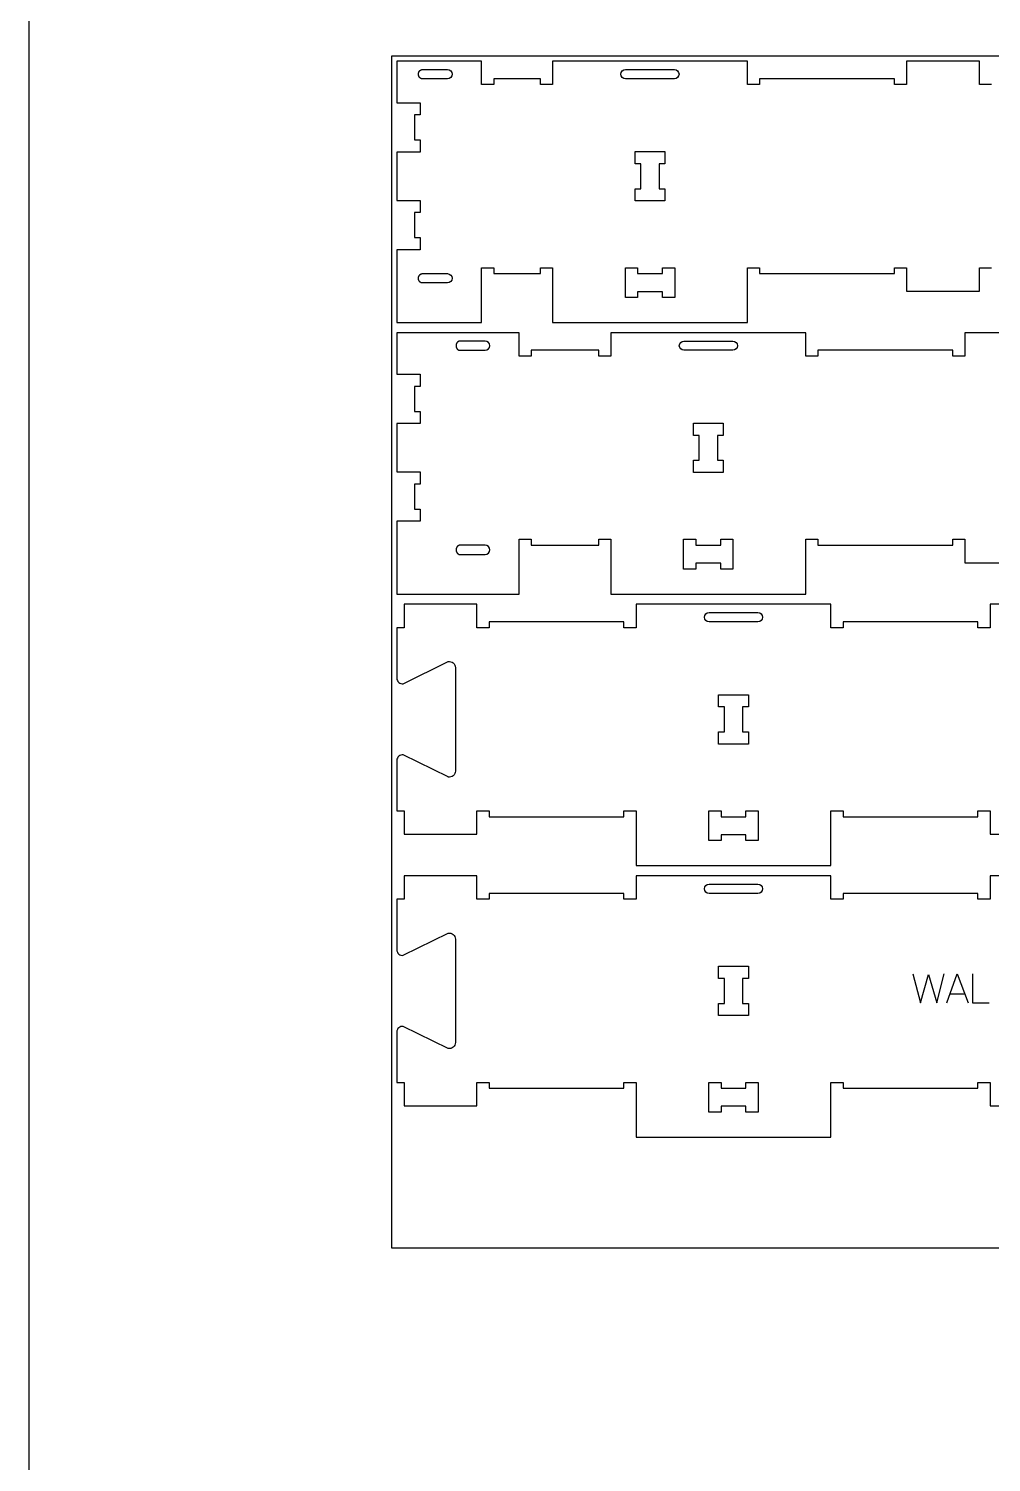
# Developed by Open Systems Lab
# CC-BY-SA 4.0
# Model space of a CAD drawing. Extents: x 0 to 4485, y 0 to 10771.
# Drawn here: x 0 to 986, y 2810 to 4278 of the extents above; entities that cross this region are included whole.
import ezdxf

# ---------------------------------------------------------------- set-up
doc = ezdxf.new("R2010")
doc.units = 0
for name, color, linetype in [('0_SHEET_SPRUCEPLY_2440X122', 1, 'CONTINUOUS'), ('1_ANYTOOL_1MMDEEP_LABELS_S', 2, 'CONTINUOUS'), ('3_ANYTOOL_CUTTHROUGH_INSID', 4, 'CONTINUOUS'), ('4_ANYTOOL_CUTTHROUGH_OUTSI', 5, 'CONTINUOUS'), ('DONOTCUT', 7, 'CONTINUOUS')]:
    doc.layers.add(name, color=color, linetype=linetype)

msp = doc.modelspace()

# ---------------------------------------------------------------- linework, layer by layer
at = {"layer": '0_SHEET_SPRUCEPLY_2440X122'}
msp.add_lwpolyline([(371.7, 4249.4), (371.7, 3029.4), (2811.7, 3029.4), (2811.7, 4249.4)], close=True, dxfattribs=at)
at = {"layer": '1_ANYTOOL_1MMDEEP_LABELS_S', "color": 2}
for points in [[(905.3, 3310), (913.1, 3280), (921.5, 3309.1), (930, 3280), (937.5, 3310)], [(940.1, 3280), (950.9, 3310), (962, 3280)], [(966.3, 3310), (966.3, 3280), (983.4, 3280)], [(943.5, 3289.5), (958.4, 3289.5)]]:
    msp.add_lwpolyline(points, dxfattribs=at)
at = {"layer": '3_ANYTOOL_CUTTHROUGH_INSID', "color": 4}
for points in [[(428.9, 4235.7, -1), (428.9, 4226.2), (403.2, 4226.2), (403.1, 4226.2), (403, 4226.2), (402.9, 4226.2), (402.8, 4226.2), (402.7, 4226.2), (402.6, 4226.2), (402.5, 4226.2), (402.4, 4226.3), (402.3, 4226.3), (402.2, 4226.3), (402.1, 4226.3), (402, 4226.4), (401.9, 4226.4), (401.8, 4226.4), (401.7, 4226.5), (401.6, 4226.5), (401.5, 4226.6), (401.4, 4226.6), (401.3, 4226.7), (401.2, 4226.7), (401.2, 4226.8), (401.1, 4226.9), (401, 4226.9), (400.9, 4227), (400.8, 4227.1), (400.7, 4227.1), (400.6, 4227.2), (400.6, 4227.3), (400.5, 4227.4), (400.4, 4227.4), (400.3, 4227.5), (400.3, 4227.6), (400.2, 4227.7), (400.1, 4227.8), (400.1, 4227.9), (400, 4228), (399.9, 4228.1), (399.9, 4228.2), (399.8, 4228.3), (399.8, 4228.4), (399.7, 4228.5), (399.7, 4228.6), (399.6, 4228.7), (399.6, 4228.8), (399.5, 4228.9), (399.5, 4229), (399.5, 4229.1), (399.4, 4229.2), (399.4, 4229.3), (399.4, 4229.4), (399.3, 4229.5), (399.3, 4229.6), (399.3, 4229.7), (399.3, 4229.9), (399.2, 4230), (399.2, 4230.1), (399.2, 4230.2), (399.2, 4230.3), (399.2, 4230.4), (399.2, 4230.5), (399.2, 4230.6), (399.2, 4230.7), (399.2, 4230.8), (399.2, 4230.9), (399.2, 4231), (399.2, 4231.1), (399.2, 4231.2), (399.2, 4231.3), (399.2, 4231.5), (399.2, 4231.6), (399.2, 4231.7), (399.2, 4231.8), (399.2, 4231.9), (399.3, 4232), (399.3, 4232.1), (399.3, 4232.2), (399.3, 4232.3), (399.4, 4232.4), (399.4, 4232.5), (399.4, 4232.6), (399.5, 4232.7), (399.5, 4232.9), (399.5, 4233), (399.6, 4233.1), (399.6, 4233.2), (399.7, 4233.3), (399.7, 4233.4), (399.8, 4233.5), (399.8, 4233.6), (399.9, 4233.7), (399.9, 4233.8), (400, 4233.9), (400.1, 4234), (400.1, 4234.1), (400.2, 4234.1), (400.3, 4234.2), (400.3, 4234.3), (400.4, 4234.4), (400.5, 4234.5), (400.6, 4234.6), (400.6, 4234.6), (400.7, 4234.7), (400.8, 4234.8), (400.9, 4234.9), (401, 4234.9), (401.1, 4235), (401.2, 4235.1), (401.2, 4235.1), (401.3, 4235.2), (401.4, 4235.2), (401.5, 4235.3), (401.6, 4235.3), (401.7, 4235.4), (401.8, 4235.4), (401.9, 4235.4), (402, 4235.5), (402.1, 4235.5), (402.2, 4235.5), (402.3, 4235.6), (402.4, 4235.6), (402.5, 4235.6), (402.6, 4235.6), (402.7, 4235.6), (402.8, 4235.7), (402.9, 4235.7), (403, 4235.7), (403.1, 4235.7), (403.2, 4235.7)], [(611.2, 4235.7), (661.2, 4235.7, -1), (661.2, 4226.2), (611.2, 4226.2, -1)], [(428.9, 4017.2), (403.2, 4017.2), (403.1, 4017.2), (403, 4017.2), (402.9, 4017.2), (402.8, 4017.2), (402.7, 4017.2), (402.6, 4017.2), (402.5, 4017.2), (402.4, 4017.3), (402.3, 4017.3), (402.2, 4017.3), (402.1, 4017.3), (402, 4017.4), (401.9, 4017.4), (401.8, 4017.4), (401.7, 4017.5), (401.6, 4017.5), (401.5, 4017.6), (401.4, 4017.6), (401.3, 4017.7), (401.2, 4017.7), (401.2, 4017.8), (401.1, 4017.9), (401, 4017.9), (400.9, 4018), (400.8, 4018.1), (400.7, 4018.1), (400.6, 4018.2), (400.6, 4018.3), (400.5, 4018.4), (400.4, 4018.4), (400.3, 4018.5), (400.3, 4018.6), (400.2, 4018.7), (400.1, 4018.8), (400.1, 4018.9), (400, 4019), (399.9, 4019.1), (399.9, 4019.2), (399.8, 4019.3), (399.8, 4019.4), (399.7, 4019.5), (399.7, 4019.6), (399.6, 4019.7), (399.6, 4019.8), (399.5, 4019.9), (399.5, 4020), (399.5, 4020.1), (399.4, 4020.2), (399.4, 4020.3), (399.4, 4020.4), (399.3, 4020.5), (399.3, 4020.6), (399.3, 4020.7), (399.3, 4020.9), (399.2, 4021), (399.2, 4021.1), (399.2, 4021.2), (399.2, 4021.3), (399.2, 4021.4), (399.2, 4021.5), (399.2, 4021.6), (399.2, 4021.7), (399.2, 4021.8), (399.2, 4021.9), (399.2, 4022), (399.2, 4022.1), (399.2, 4022.2), (399.2, 4022.3), (399.2, 4022.5), (399.2, 4022.6), (399.2, 4022.7), (399.2, 4022.8), (399.2, 4022.9), (399.3, 4023), (399.3, 4023.1), (399.3, 4023.2), (399.3, 4023.3), (399.4, 4023.4), (399.4, 4023.5), (399.4, 4023.6), (399.5, 4023.7), (399.5, 4023.9), (399.5, 4024), (399.6, 4024.1), (399.6, 4024.2), (399.7, 4024.3), (399.7, 4024.4), (399.8, 4024.5), (399.8, 4024.6), (399.9, 4024.7), (399.9, 4024.8), (400, 4024.9), (400.1, 4025), (400.1, 4025.1), (400.2, 4025.1), (400.3, 4025.2), (400.3, 4025.3), (400.4, 4025.4), (400.5, 4025.5), (400.6, 4025.6), (400.6, 4025.6), (400.7, 4025.7), (400.8, 4025.8), (400.9, 4025.9), (401, 4025.9), (401.1, 4026), (401.2, 4026.1), (401.2, 4026.1), (401.3, 4026.2), (401.4, 4026.2), (401.5, 4026.3), (401.6, 4026.3), (401.7, 4026.4), (401.8, 4026.4), (401.9, 4026.4), (402, 4026.5), (402.1, 4026.5), (402.2, 4026.5), (402.3, 4026.6), (402.4, 4026.6), (402.5, 4026.6), (402.6, 4026.6), (402.7, 4026.6), (402.8, 4026.7), (402.9, 4026.7), (403, 4026.7), (403.1, 4026.7), (403.2, 4026.7), (428.9, 4026.7, -1)], [(467.4, 3957.7), (441.7, 3957.7), (441.6, 3957.7), (441.5, 3957.7), (441.4, 3957.7), (441.3, 3957.7), (441.2, 3957.6), (441.1, 3957.6), (441, 3957.6), (440.9, 3957.6), (440.8, 3957.6), (440.7, 3957.5), (440.6, 3957.5), (440.5, 3957.5), (440.4, 3957.4), (440.3, 3957.4), (440.2, 3957.4), (440.1, 3957.3), (440.1, 3957.3), (440, 3957.2), (439.9, 3957.2), (439.8, 3957.1), (439.7, 3957.1), (439.6, 3957), (439.5, 3956.9), (439.4, 3956.9), (439.3, 3956.8), (439.3, 3956.7), (439.2, 3956.6), (439.1, 3956.6), (439, 3956.5), (438.9, 3956.4), (438.9, 3956.3), (438.8, 3956.2), (438.7, 3956.1), (438.7, 3956.1), (438.6, 3956), (438.5, 3955.9), (438.5, 3955.8), (438.4, 3955.7), (438.4, 3955.6), (438.3, 3955.5), (438.2, 3955.4), (438.2, 3955.3), (438.2, 3955.2), (438.1, 3955.1), (438.1, 3955), (438, 3954.9), (438, 3954.7), (437.9, 3954.6), (437.9, 3954.5), (437.9, 3954.4), (437.9, 3954.3), (437.8, 3954.2), (437.8, 3954.1), (437.8, 3954), (437.8, 3953.9), (437.8, 3953.8), (437.7, 3953.7), (437.7, 3953.6), (437.7, 3953.5), (437.7, 3953.3), (437.7, 3953.2), (437.7, 3953.1), (437.7, 3953), (437.7, 3952.9), (437.7, 3952.8), (437.7, 3952.7), (437.7, 3952.6), (437.7, 3952.5), (437.7, 3952.4), (437.7, 3952.3), (437.7, 3952.2), (437.8, 3952.1), (437.8, 3952), (437.8, 3951.9), (437.8, 3951.7), (437.8, 3951.6), (437.9, 3951.5), (437.9, 3951.4), (437.9, 3951.3), (437.9, 3951.2), (438, 3951.1), (438, 3951), (438.1, 3950.9), (438.1, 3950.8), (438.2, 3950.7), (438.2, 3950.6), (438.2, 3950.5), (438.3, 3950.4), (438.4, 3950.3), (438.4, 3950.2), (438.5, 3950.1), (438.5, 3950), (438.6, 3949.9), (438.7, 3949.8), (438.7, 3949.7), (438.8, 3949.6), (438.9, 3949.5), (438.9, 3949.4), (439, 3949.4), (439.1, 3949.3), (439.2, 3949.2), (439.3, 3949.1), (439.3, 3949.1), (439.4, 3949), (439.5, 3948.9), (439.6, 3948.9), (439.7, 3948.8), (439.8, 3948.7), (439.9, 3948.7), (440, 3948.6), (440.1, 3948.6), (440.1, 3948.5), (440.2, 3948.5), (440.3, 3948.4), (440.4, 3948.4), (440.5, 3948.4), (440.6, 3948.3), (440.7, 3948.3), (440.8, 3948.3), (440.9, 3948.3), (441, 3948.2), (441.1, 3948.2), (441.2, 3948.2), (441.3, 3948.2), (441.4, 3948.2), (441.5, 3948.2), (441.6, 3948.2), (441.7, 3948.2), (467.4, 3948.2, 1)], [(671, 3957.7), (721, 3957.7, -1), (721, 3948.2), (671, 3948.2, -1)], [(467.4, 3739.2, 1), (467.4, 3748.7), (441.7, 3748.7), (441.6, 3748.7), (441.5, 3748.7), (441.4, 3748.7), (441.3, 3748.7), (441.2, 3748.6), (441.1, 3748.6), (441, 3748.6), (440.9, 3748.6), (440.8, 3748.6), (440.7, 3748.5), (440.6, 3748.5), (440.5, 3748.5), (440.4, 3748.4), (440.3, 3748.4), (440.2, 3748.4), (440.1, 3748.3), (440.1, 3748.3), (440, 3748.2), (439.9, 3748.2), (439.8, 3748.1), (439.7, 3748.1), (439.6, 3748), (439.5, 3747.9), (439.4, 3747.9), (439.3, 3747.8), (439.3, 3747.7), (439.2, 3747.6), (439.1, 3747.6), (439, 3747.5), (438.9, 3747.4), (438.9, 3747.3), (438.8, 3747.2), (438.7, 3747.1), (438.7, 3747.1), (438.6, 3747), (438.5, 3746.9), (438.5, 3746.8), (438.4, 3746.7), (438.4, 3746.6), (438.3, 3746.5), (438.2, 3746.4), (438.2, 3746.3), (438.2, 3746.2), (438.1, 3746.1), (438.1, 3746), (438, 3745.9), (438, 3745.7), (437.9, 3745.6), (437.9, 3745.5), (437.9, 3745.4), (437.9, 3745.3), (437.8, 3745.2), (437.8, 3745.1), (437.8, 3745), (437.8, 3744.9), (437.8, 3744.8), (437.7, 3744.7), (437.7, 3744.6), (437.7, 3744.5), (437.7, 3744.3), (437.7, 3744.2), (437.7, 3744.1), (437.7, 3744), (437.7, 3743.9), (437.7, 3743.8), (437.7, 3743.7), (437.7, 3743.6), (437.7, 3743.5), (437.7, 3743.4), (437.7, 3743.3), (437.7, 3743.2), (437.8, 3743.1), (437.8, 3743), (437.8, 3742.9), (437.8, 3742.7), (437.8, 3742.6), (437.9, 3742.5), (437.9, 3742.4), (437.9, 3742.3), (437.9, 3742.2), (438, 3742.1), (438, 3742), (438.1, 3741.9), (438.1, 3741.8), (438.2, 3741.7), (438.2, 3741.6), (438.2, 3741.5), (438.3, 3741.4), (438.4, 3741.3), (438.4, 3741.2), (438.5, 3741.1), (438.5, 3741), (438.6, 3740.9), (438.7, 3740.8), (438.7, 3740.7), (438.8, 3740.6), (438.9, 3740.5), (438.9, 3740.4), (439, 3740.4), (439.1, 3740.3), (439.2, 3740.2), (439.3, 3740.1), (439.3, 3740.1), (439.4, 3740), (439.5, 3739.9), (439.6, 3739.9), (439.7, 3739.8), (439.8, 3739.7), (439.9, 3739.7), (440, 3739.6), (440.1, 3739.6), (440.1, 3739.5), (440.2, 3739.5), (440.3, 3739.4), (440.4, 3739.4), (440.5, 3739.4), (440.6, 3739.3), (440.7, 3739.3), (440.8, 3739.3), (440.9, 3739.3), (441, 3739.2), (441.1, 3739.2), (441.2, 3739.2), (441.3, 3739.2), (441.4, 3739.2), (441.5, 3739.2), (441.6, 3739.2), (441.7, 3739.2)], [(696.7, 3679.7), (746.7, 3679.7, -1), (746.7, 3670.2), (696.7, 3670.2, -1)], [(696.7, 3401.7), (746.7, 3401.7, -1), (746.7, 3392.2), (696.7, 3392.2, -1)]]:
    msp.add_lwpolyline(points, format="xyb", close=True, dxfattribs=at)
for points in [[(627, 4113.6), (627, 4139.1), (621, 4139.1), (621, 4151.6), (651.5, 4151.6), (651.5, 4139.1), (645.5, 4139.1), (645.5, 4113.6), (651.5, 4113.6), (651.5, 4101.1), (621, 4101.1), (621, 4113.6)], [(649, 4008.2), (623.5, 4008.2), (623.5, 4002.2), (611, 4002.2), (611, 4032.7), (623.5, 4032.7), (623.5, 4026.7), (649, 4026.7), (649, 4032.7), (661.5, 4032.7), (661.5, 4002.2), (649, 4002.2)], [(686.7, 3835.6), (686.7, 3861.1), (680.7, 3861.1), (680.7, 3873.6), (711.2, 3873.6), (711.2, 3861.1), (705.2, 3861.1), (705.2, 3835.6), (711.2, 3835.6), (711.2, 3823.1), (680.7, 3823.1), (680.7, 3835.6)], [(708.7, 3730.2), (683.2, 3730.2), (683.2, 3724.2), (670.7, 3724.2), (670.7, 3754.7), (683.2, 3754.7), (683.2, 3748.7), (708.7, 3748.7), (708.7, 3754.7), (721.2, 3754.7), (721.2, 3724.2), (708.7, 3724.2)], [(712.5, 3557.6), (712.5, 3583.1), (706.5, 3583.1), (706.5, 3595.6), (737, 3595.6), (737, 3583.1), (731, 3583.1), (731, 3557.6), (737, 3557.6), (737, 3545.1), (706.5, 3545.1), (706.5, 3557.6)], [(734.5, 3452.2), (709, 3452.2), (709, 3446.2), (696.5, 3446.2), (696.5, 3476.7), (709, 3476.7), (709, 3470.7), (734.5, 3470.7), (734.5, 3476.7), (747, 3476.7), (747, 3446.2), (734.5, 3446.2)], [(712.5, 3279.6), (712.5, 3305.1), (706.5, 3305.1), (706.5, 3317.6), (737, 3317.6), (737, 3305.1), (731, 3305.1), (731, 3279.6), (737, 3279.6), (737, 3267.1), (706.5, 3267.1), (706.5, 3279.6)], [(734.5, 3174.2), (709, 3174.2), (709, 3168.2), (696.5, 3168.2), (696.5, 3198.7), (709, 3198.7), (709, 3192.7), (734.5, 3192.7), (734.5, 3198.7), (747, 3198.7), (747, 3168.2), (734.5, 3168.2)]]:
    msp.add_lwpolyline(points, close=True, dxfattribs=at)
at = {"layer": '4_ANYTOOL_CUTTHROUGH_OUTSI', "color": 5}
for points in [[(986, 4220.2), (973.5, 4220.2), (973.5, 4244.2), (899, 4244.2), (899, 4220.2), (886.5, 4220.2), (886.5, 4226.2), (748.5, 4226.2), (748.5, 4220.2), (736, 4220.2), (736, 4244.2), (536.5, 4244.2), (536.5, 4220.2), (524, 4220.2), (524, 4226.2), (476.2, 4226.2), (476.2, 4220.2), (463.9, 4220.2), (463.7, 4220.2), (463.7, 4244.2), (377, 4244.2), (377, 4201.7), (401, 4201.7), (401, 4189.2), (395, 4189.2), (395, 4163.7), (401, 4163.7), (401, 4151.2), (377, 4151.2), (377, 4101.7), (401, 4101.7), (401, 4089.2), (395, 4089.2), (395, 4063.7), (401, 4063.7), (401, 4051.2), (377, 4051.2), (377, 3976.7), (463.7, 3976.7), (463.7, 4032.7), (463.9, 4032.7), (475.9, 4032.7), (476.2, 4032.7), (476.2, 4026.7), (524, 4026.7), (524, 4032.7), (536.5, 4032.7), (536.5, 3976.7), (736, 3976.7), (736, 4032.7), (736.2, 4032.7), (748.2, 4032.7), (748.5, 4032.7), (748.5, 4026.7), (886.5, 4026.7), (886.5, 4032.7), (899, 4032.7), (899, 4008.7), (973.5, 4008.7), (973.5, 4032.7), (986, 4032.7)], [(1033.2, 3966.2), (958.7, 3966.2), (958.7, 3942.2), (946.2, 3942.2), (946.2, 3948.2), (808.2, 3948.2), (808.2, 3942.2), (808, 3942.2), (796, 3942.2), (795.7, 3942.2), (795.7, 3966.2), (596.2, 3966.2), (596.2, 3942.2), (596, 3942.2), (584, 3942.2), (583.7, 3942.2), (583.7, 3948.2), (514.7, 3948.2), (514.7, 3942.2), (514.4, 3942.2), (502.4, 3942.2), (502.2, 3942.2), (502.2, 3966.2), (377, 3966.2), (377, 3923.7), (401, 3923.7), (401, 3911.2), (395, 3911.2), (395, 3885.7), (401, 3885.7), (401, 3873.2), (377, 3873.2), (377, 3823.7), (401, 3823.7), (401, 3811.2), (395, 3811.2), (395, 3785.7), (401, 3785.7), (401, 3773.2), (377, 3773.2), (377, 3698.7), (502.2, 3698.7), (502.2, 3754.7), (514.7, 3754.7), (514.7, 3748.7), (583.7, 3748.7), (583.7, 3754.7), (596.2, 3754.7), (596.2, 3754.4), (596.2, 3698.7), (795.7, 3698.7), (795.7, 3754.7), (808, 3754.7), (808.2, 3754.7), (808.2, 3748.7), (946.2, 3748.7), (946.2, 3754.7), (958.7, 3754.7), (958.7, 3730.7), (1033.2, 3730.7)]]:
    msp.add_lwpolyline(points, dxfattribs=at)
for points in [[(1059, 3688.2), (984.5, 3688.2), (984.5, 3664.2), (972, 3664.2), (972, 3670.2), (834, 3670.2), (834, 3664.2), (833.7, 3664.2), (821.7, 3664.2), (821.5, 3664.2), (821.5, 3688.2), (622, 3688.2), (622, 3664.2), (621.7, 3664.2), (609.7, 3664.2), (609.5, 3664.2), (609.5, 3670.2), (471.5, 3670.2), (471.5, 3664.2), (459, 3664.2), (459, 3688.2), (384.5, 3688.2), (384.5, 3664.2), (377, 3664.2), (377, 3612.5), (377, 3612.5, 0.220464), (379, 3608.1, 0.218803), (383.6, 3606.8), (429.6, 3629.5), (429.6, 3629.5), (429.7, 3629.5), (429.7, 3629.5, -0.220464), (434.7, 3628.1, -0.220464), (437, 3623.3), (437, 3517.5, -0.220464), (434.7, 3512.7, -0.220464), (429.7, 3511.3), (429.6, 3511.3), (429.6, 3511.4), (383.6, 3534), (383.6, 3534, 0.461531), (377, 3528.3), (377, 3476.7), (384.5, 3476.7), (384.5, 3452.7), (459, 3452.7), (459, 3476.7), (459.2, 3476.7), (471.5, 3476.7), (471.5, 3470.7), (609.5, 3470.7), (609.5, 3476.7), (609.7, 3476.7), (621.7, 3476.7), (622, 3476.7), (622, 3476.4), (622, 3420.7), (821.5, 3420.7), (821.5, 3476.7), (834, 3476.7), (834, 3470.7), (972, 3470.7), (972, 3476.7), (984.5, 3476.7), (984.5, 3452.7), (1059, 3452.7)], [(1059, 3410.2), (984.5, 3410.2), (984.5, 3386.2), (972, 3386.2), (972, 3392.2), (834, 3392.2), (834, 3386.2), (833.7, 3386.2), (821.7, 3386.2), (821.5, 3386.2), (821.5, 3410.2), (622, 3410.2), (622, 3386.2), (621.7, 3386.2), (609.7, 3386.2), (609.5, 3386.2), (609.5, 3392.2), (471.5, 3392.2), (471.5, 3386.2), (459, 3386.2), (459, 3410.2), (384.5, 3410.2), (384.5, 3386.2), (377, 3386.2), (377, 3334.5), (377, 3334.5, 0.220464), (379, 3330.1, 0.218803), (383.6, 3328.8), (429.6, 3351.5), (429.6, 3351.5), (429.7, 3351.5), (429.7, 3351.5, -0.220464), (434.7, 3350.1, -0.220464), (437, 3345.3), (437, 3239.5, -0.220464), (434.7, 3234.7, -0.220464), (429.7, 3233.3), (429.6, 3233.3), (429.6, 3233.4), (383.6, 3256), (383.6, 3256, 0.461531), (377, 3250.3), (377, 3198.7), (384.5, 3198.7), (384.5, 3174.7), (459, 3174.7), (459, 3198.7), (459.2, 3198.7), (471.5, 3198.7), (471.5, 3192.7), (609.5, 3192.7), (609.5, 3198.7), (609.7, 3198.7), (621.7, 3198.7), (622, 3198.7), (622, 3142.7), (821.5, 3142.7), (821.5, 3198.4), (821.5, 3198.7), (834, 3198.7), (834, 3192.7), (972, 3192.7), (972, 3198.7), (984.5, 3198.7), (984.5, 3174.7), (1059, 3174.7)]]:
    msp.add_lwpolyline(points, format="xyb", dxfattribs=at)
at = {"layer": 'DONOTCUT'}
msp.add_lwpolyline([(0, 0), (3183.4, 0), (3183.4, 7593.4), (0, 7593.4)], close=True, dxfattribs=at)

doc.saveas('drawing.dxf')
